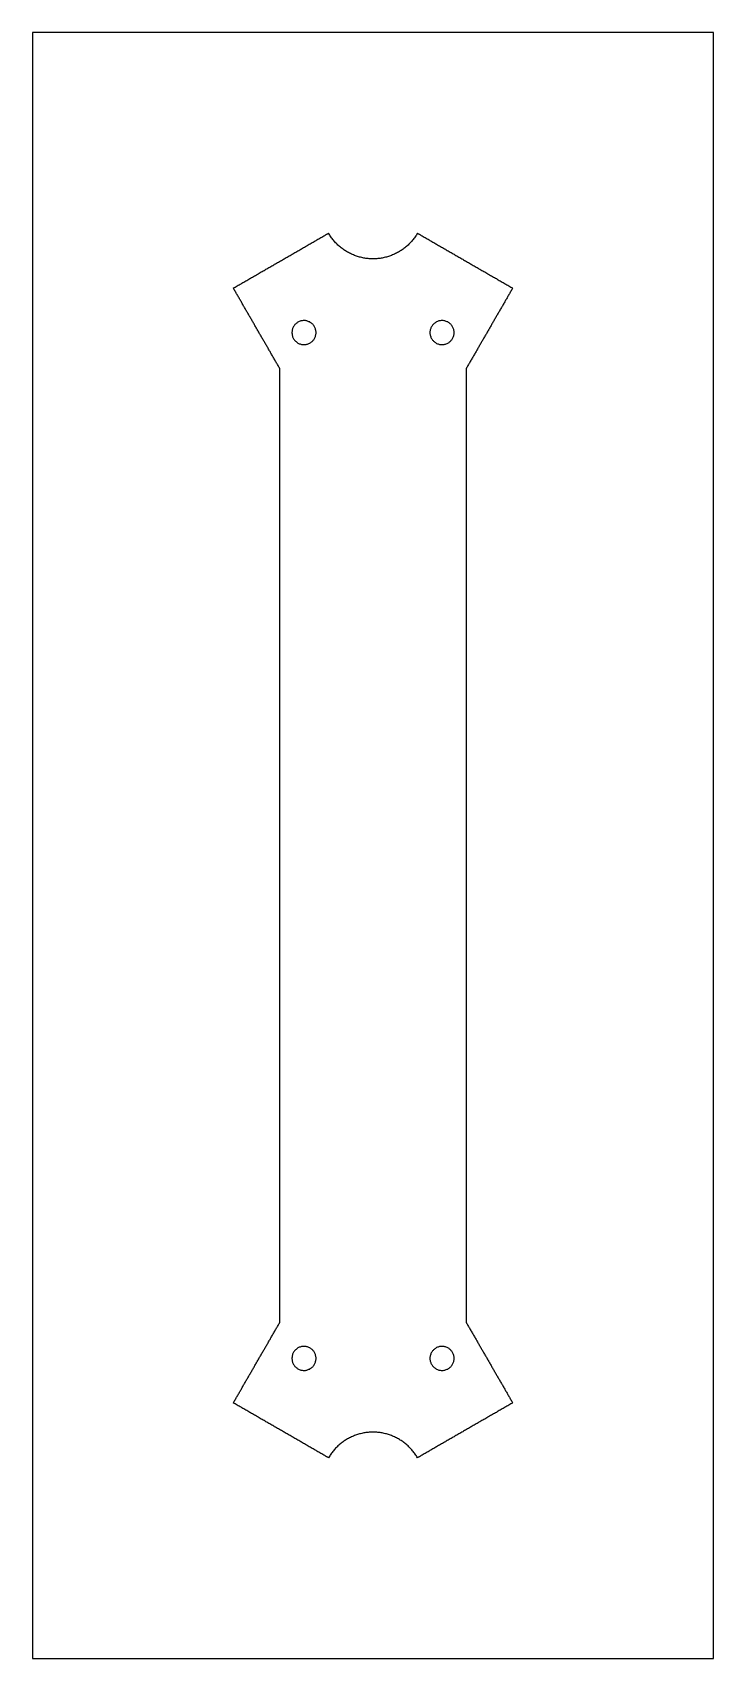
# Model space of a CAD drawing. Header units: metres. Extents: x -31 to 54, y -42 to 161.
import ezdxf

# ---------------------------------------------------------------- set-up
doc = ezdxf.new("R2010")
doc.units = ezdxf.units.M

msp = doc.modelspace()

# ---------------------------------------------------------------- linework, layer by layer
at = {"color": 255}
for points in [[(53.98, 160.68, 0), (53.13, 160.68, 0), (52.27, 160.68, 0), (51.41, 160.68, 0), (50.56, 160.68, 0), (49.7, 160.68, 0), (48.85, 160.68, 0), (47.99, 160.68, 0), (47.13, 160.68, 0), (46.28, 160.68, 0), (45.42, 160.68, 0), (44.56, 160.68, 0), (43.71, 160.68, 0), (42.85, 160.68, 0), (41.99, 160.68, 0), (41.14, 160.68, 0), (40.28, 160.68, 0), (39.43, 160.68, 0), (38.57, 160.68, 0), (37.71, 160.68, 0), (36.86, 160.68, 0), (36, 160.68, 0), (35.14, 160.68, 0), (34.29, 160.68, 0), (33.43, 160.68, 0), (32.57, 160.68, 0), (31.72, 160.68, 0), (30.86, 160.68, 0), (30.01, 160.68, 0), (29.15, 160.68, 0), (28.29, 160.68, 0), (27.44, 160.68, 0), (26.58, 160.68, 0), (25.72, 160.68, 0), (24.87, 160.68, 0), (24.01, 160.68, 0), (23.15, 160.68, 0), (22.3, 160.68, 0), (21.44, 160.68, 0), (20.59, 160.68, 0), (19.73, 160.68, 0), (18.87, 160.68, 0), (18.02, 160.68, 0), (17.16, 160.68, 0), (16.3, 160.68, 0), (15.45, 160.68, 0), (14.59, 160.68, 0), (13.73, 160.68, 0), (12.88, 160.68, 0), (12.02, 160.68, 0), (11.17, 160.68, 0), (10.31, 160.68, 0), (9.45, 160.68, 0), (8.6, 160.68, 0), (7.74, 160.68, 0), (6.88, 160.68, 0), (6.03, 160.68, 0), (5.17, 160.68, 0), (4.31, 160.68, 0), (3.46, 160.68, 0), (2.6, 160.68, 0), (1.75, 160.68, 0), (0.89, 160.68, 0), (0.03, 160.68, 0), (-0.82, 160.68, 0), (-1.68, 160.68, 0), (-2.54, 160.68, 0), (-3.39, 160.68, 0), (-4.25, 160.68, 0), (-5.11, 160.68, 0), (-5.96, 160.68, 0), (-6.82, 160.68, 0), (-7.67, 160.68, 0), (-8.53, 160.68, 0), (-9.39, 160.68, 0), (-10.24, 160.68, 0), (-11.1, 160.68, 0), (-11.96, 160.68, 0), (-12.81, 160.68, 0), (-13.67, 160.68, 0), (-14.53, 160.68, 0), (-15.38, 160.68, 0), (-16.24, 160.68, 0), (-17.09, 160.68, 0), (-17.95, 160.68, 0), (-18.81, 160.68, 0), (-19.66, 160.68, 0), (-20.52, 160.68, 0), (-21.38, 160.68, 0), (-22.23, 160.68, 0), (-23.09, 160.68, 0), (-23.95, 160.68, 0), (-24.8, 160.68, 0), (-25.66, 160.68, 0), (-26.51, 160.68, 0), (-27.37, 160.68, 0), (-28.23, 160.68, 0), (-29.08, 160.68, 0), (-29.94, 160.68, 0), (-30.8, 160.68, 0)], [(-30.8, 160.68, 0), (-30.8, 158.64, 0), (-30.8, 156.59, 0), (-30.8, 154.55, 0), (-30.8, 152.5, 0), (-30.8, 150.45, 0), (-30.8, 148.41, 0), (-30.8, 146.36, 0), (-30.8, 144.32, 0), (-30.8, 142.27, 0), (-30.8, 140.22, 0), (-30.8, 138.18, 0), (-30.8, 136.13, 0), (-30.8, 134.08, 0), (-30.8, 132.04, 0), (-30.8, 129.99, 0), (-30.8, 127.95, 0), (-30.8, 125.9, 0), (-30.8, 123.85, 0), (-30.8, 121.81, 0), (-30.8, 119.76, 0), (-30.8, 117.72, 0), (-30.8, 115.67, 0), (-30.8, 113.62, 0), (-30.8, 111.58, 0), (-30.8, 109.53, 0), (-30.8, 107.48, 0), (-30.8, 105.44, 0), (-30.8, 103.39, 0), (-30.8, 101.35, 0), (-30.8, 99.3, 0), (-30.8, 97.25, 0), (-30.8, 95.21, 0), (-30.8, 93.16, 0), (-30.8, 91.12, 0), (-30.8, 89.07, 0), (-30.8, 87.02, 0), (-30.8, 84.98, 0), (-30.8, 82.93, 0), (-30.8, 80.88, 0), (-30.8, 78.84, 0), (-30.8, 76.79, 0), (-30.8, 74.75, 0), (-30.8, 72.7, 0), (-30.8, 70.65, 0), (-30.8, 68.61, 0), (-30.8, 66.56, 0), (-30.8, 64.52, 0), (-30.8, 62.47, 0), (-30.8, 60.42, 0), (-30.8, 58.38, 0), (-30.8, 56.33, 0), (-30.8, 54.28, 0), (-30.8, 52.24, 0), (-30.8, 50.19, 0), (-30.8, 48.15, 0), (-30.8, 46.1, 0), (-30.8, 44.05, 0), (-30.8, 42.01, 0), (-30.8, 39.96, 0), (-30.8, 37.92, 0), (-30.8, 35.87, 0), (-30.8, 33.82, 0), (-30.8, 31.78, 0), (-30.8, 29.73, 0), (-30.8, 27.68, 0), (-30.8, 25.64, 0), (-30.8, 23.59, 0), (-30.8, 21.55, 0), (-30.8, 19.5, 0), (-30.8, 17.45, 0), (-30.8, 15.41, 0), (-30.8, 13.36, 0), (-30.8, 11.32, 0), (-30.8, 9.27, 0), (-30.8, 7.22, 0), (-30.8, 5.18, 0), (-30.8, 3.13, 0), (-30.8, 1.08, 0), (-30.8, -0.96, 0), (-30.8, -3.01, 0), (-30.8, -5.05, 0), (-30.8, -7.1, 0), (-30.8, -9.15, 0), (-30.8, -11.19, 0), (-30.8, -13.24, 0), (-30.8, -15.28, 0), (-30.8, -17.33, 0), (-30.8, -19.38, 0), (-30.8, -21.42, 0), (-30.8, -23.47, 0), (-30.8, -25.52, 0), (-30.8, -27.56, 0), (-30.8, -29.61, 0), (-30.8, -31.65, 0), (-30.8, -33.7, 0), (-30.8, -35.75, 0), (-30.8, -37.79, 0), (-30.8, -39.84, 0), (-30.8, -41.88, 0)], [(-30.8, 160.68, 0), (-30.8, 158.64, 0), (-30.8, 156.59, 0), (-30.8, 154.55, 0), (-30.8, 152.5, 0), (-30.8, 150.45, 0), (-30.8, 148.41, 0), (-30.8, 146.36, 0), (-30.8, 144.32, 0), (-30.8, 142.27, 0), (-30.8, 140.22, 0), (-30.8, 138.18, 0), (-30.8, 136.13, 0), (-30.8, 134.08, 0), (-30.8, 132.04, 0), (-30.8, 129.99, 0), (-30.8, 127.95, 0), (-30.8, 125.9, 0), (-30.8, 123.85, 0), (-30.8, 121.81, 0), (-30.8, 119.76, 0), (-30.8, 117.72, 0), (-30.8, 115.67, 0), (-30.8, 113.62, 0), (-30.8, 111.58, 0), (-30.8, 109.53, 0), (-30.8, 107.48, 0), (-30.8, 105.44, 0), (-30.8, 103.39, 0), (-30.8, 101.35, 0), (-30.8, 99.3, 0), (-30.8, 97.25, 0), (-30.8, 95.21, 0), (-30.8, 93.16, 0), (-30.8, 91.12, 0), (-30.8, 89.07, 0), (-30.8, 87.02, 0), (-30.8, 84.98, 0), (-30.8, 82.93, 0), (-30.8, 80.88, 0), (-30.8, 78.84, 0), (-30.8, 76.79, 0), (-30.8, 74.75, 0), (-30.8, 72.7, 0), (-30.8, 70.65, 0), (-30.8, 68.61, 0), (-30.8, 66.56, 0), (-30.8, 64.52, 0), (-30.8, 62.47, 0), (-30.8, 60.42, 0), (-30.8, 58.38, 0), (-30.8, 56.33, 0), (-30.8, 54.28, 0), (-30.8, 52.24, 0), (-30.8, 50.19, 0), (-30.8, 48.15, 0), (-30.8, 46.1, 0), (-30.8, 44.05, 0), (-30.8, 42.01, 0), (-30.8, 39.96, 0), (-30.8, 37.92, 0), (-30.8, 35.87, 0), (-30.8, 33.82, 0), (-30.8, 31.78, 0), (-30.8, 29.73, 0), (-30.8, 27.68, 0), (-30.8, 25.64, 0), (-30.8, 23.59, 0), (-30.8, 21.55, 0), (-30.8, 19.5, 0), (-30.8, 17.45, 0), (-30.8, 15.41, 0), (-30.8, 13.36, 0), (-30.8, 11.32, 0), (-30.8, 9.27, 0), (-30.8, 7.22, 0), (-30.8, 5.18, 0), (-30.8, 3.13, 0), (-30.8, 1.08, 0), (-30.8, -0.96, 0), (-30.8, -3.01, 0), (-30.8, -5.05, 0), (-30.8, -7.1, 0), (-30.8, -9.15, 0), (-30.8, -11.19, 0), (-30.8, -13.24, 0), (-30.8, -15.28, 0), (-30.8, -17.33, 0), (-30.8, -19.38, 0), (-30.8, -21.42, 0), (-30.8, -23.47, 0), (-30.8, -25.52, 0), (-30.8, -27.56, 0), (-30.8, -29.61, 0), (-30.8, -31.65, 0), (-30.8, -33.7, 0), (-30.8, -35.75, 0), (-30.8, -37.79, 0), (-30.8, -39.84, 0), (-30.8, -41.88, 0)], [(53.98, -41.88, 0), (53.98, -39.84, 0), (53.98, -37.79, 0), (53.98, -35.75, 0), (53.98, -33.7, 0), (53.98, -31.65, 0), (53.98, -29.61, 0), (53.98, -27.56, 0), (53.98, -25.52, 0), (53.98, -23.47, 0), (53.98, -21.42, 0), (53.98, -19.38, 0), (53.98, -17.33, 0), (53.98, -15.28, 0), (53.98, -13.24, 0), (53.98, -11.19, 0), (53.98, -9.15, 0), (53.98, -7.1, 0), (53.98, -5.05, 0), (53.98, -3.01, 0), (53.98, -0.96, 0), (53.98, 1.08, 0), (53.98, 3.13, 0), (53.98, 5.18, 0), (53.98, 7.22, 0), (53.98, 9.27, 0), (53.98, 11.32, 0), (53.98, 13.36, 0), (53.98, 15.41, 0), (53.98, 17.45, 0), (53.98, 19.5, 0), (53.98, 21.55, 0), (53.98, 23.59, 0), (53.98, 25.64, 0), (53.98, 27.68, 0), (53.98, 29.73, 0), (53.98, 31.78, 0), (53.98, 33.82, 0), (53.98, 35.87, 0), (53.98, 37.92, 0), (53.98, 39.96, 0), (53.98, 42.01, 0), (53.98, 44.05, 0), (53.98, 46.1, 0), (53.98, 48.15, 0), (53.98, 50.19, 0), (53.98, 52.24, 0), (53.98, 54.28, 0), (53.98, 56.33, 0), (53.98, 58.38, 0), (53.98, 60.42, 0), (53.98, 62.47, 0), (53.98, 64.52, 0), (53.98, 66.56, 0), (53.98, 68.61, 0), (53.98, 70.65, 0), (53.98, 72.7, 0), (53.98, 74.75, 0), (53.98, 76.79, 0), (53.98, 78.84, 0), (53.98, 80.88, 0), (53.98, 82.93, 0), (53.98, 84.98, 0), (53.98, 87.02, 0), (53.98, 89.07, 0), (53.98, 91.12, 0), (53.98, 93.16, 0), (53.98, 95.21, 0), (53.98, 97.25, 0), (53.98, 99.3, 0), (53.98, 101.35, 0), (53.98, 103.39, 0), (53.98, 105.44, 0), (53.98, 107.48, 0), (53.98, 109.53, 0), (53.98, 111.58, 0), (53.98, 113.62, 0), (53.98, 115.67, 0), (53.98, 117.72, 0), (53.98, 119.76, 0), (53.98, 121.81, 0), (53.98, 123.85, 0), (53.98, 125.9, 0), (53.98, 127.95, 0), (53.98, 129.99, 0), (53.98, 132.04, 0), (53.98, 134.08, 0), (53.98, 136.13, 0), (53.98, 138.18, 0), (53.98, 140.22, 0), (53.98, 142.27, 0), (53.98, 144.32, 0), (53.98, 146.36, 0), (53.98, 148.41, 0), (53.98, 150.45, 0), (53.98, 152.5, 0), (53.98, 154.55, 0), (53.98, 156.59, 0), (53.98, 158.64, 0), (53.98, 160.68, 0)], [(-5.8, 128.84, 0), (-5.68, 128.91, 0), (-5.56, 128.98, 0), (-5.44, 129.05, 0), (-5.32, 129.12, 0), (-5.2, 129.19, 0), (-5.08, 129.26, 0), (-4.96, 129.32, 0), (-4.84, 129.39, 0), (-4.72, 129.46, 0), (-4.6, 129.53, 0), (-4.48, 129.6, 0), (-4.36, 129.67, 0), (-4.24, 129.74, 0), (-4.12, 129.81, 0), (-4, 129.88, 0), (-3.88, 129.95, 0), (-3.76, 130.02, 0), (-3.64, 130.08, 0), (-3.52, 130.15, 0), (-3.4, 130.22, 0), (-3.28, 130.29, 0), (-3.16, 130.36, 0), (-3.04, 130.43, 0), (-2.92, 130.5, 0), (-2.8, 130.57, 0), (-2.68, 130.64, 0), (-2.56, 130.71, 0), (-2.44, 130.78, 0), (-2.32, 130.85, 0), (-2.2, 130.91, 0), (-2.08, 130.98, 0), (-1.96, 131.05, 0), (-1.85, 131.12, 0), (-1.73, 131.19, 0), (-1.61, 131.26, 0), (-1.49, 131.33, 0), (-1.37, 131.4, 0), (-1.25, 131.47, 0), (-1.13, 131.54, 0), (-1.01, 131.61, 0), (-0.89, 131.67, 0), (-0.77, 131.74, 0), (-0.65, 131.81, 0), (-0.53, 131.88, 0), (-0.41, 131.95, 0), (-0.29, 132.02, 0), (-0.17, 132.09, 0), (-0.05, 132.16, 0), (0.07, 132.23, 0), (0.19, 132.3, 0), (0.31, 132.37, 0), (0.43, 132.44, 0), (0.55, 132.5, 0), (0.67, 132.57, 0), (0.79, 132.64, 0), (0.91, 132.71, 0), (1.03, 132.78, 0), (1.15, 132.85, 0), (1.27, 132.92, 0), (1.39, 132.99, 0), (1.51, 133.06, 0), (1.63, 133.13, 0), (1.75, 133.2, 0), (1.87, 133.27, 0), (1.99, 133.33, 0), (2.11, 133.4, 0), (2.23, 133.47, 0), (2.35, 133.54, 0), (2.47, 133.61, 0), (2.59, 133.68, 0), (2.71, 133.75, 0), (2.82, 133.82, 0), (2.94, 133.89, 0), (3.06, 133.96, 0), (3.18, 134.03, 0), (3.3, 134.09, 0), (3.42, 134.16, 0), (3.54, 134.23, 0), (3.66, 134.3, 0), (3.78, 134.37, 0), (3.9, 134.44, 0), (4.02, 134.51, 0), (4.14, 134.58, 0), (4.26, 134.65, 0), (4.38, 134.72, 0), (4.5, 134.79, 0), (4.62, 134.86, 0), (4.74, 134.92, 0), (4.86, 134.99, 0), (4.98, 135.06, 0), (5.1, 135.13, 0), (5.22, 135.2, 0), (5.34, 135.27, 0), (5.46, 135.34, 0), (5.58, 135.41, 0), (5.7, 135.48, 0), (5.82, 135.55, 0), (5.94, 135.62, 0), (6.06, 135.68, 0)], [(17.13, 135.68, 0), (17.06, 135.57, 0), (16.99, 135.45, 0), (16.92, 135.34, 0), (16.84, 135.23, 0), (16.76, 135.12, 0), (16.68, 135.01, 0), (16.6, 134.9, 0), (16.51, 134.8, 0), (16.42, 134.69, 0), (16.33, 134.59, 0), (16.24, 134.49, 0), (16.15, 134.4, 0), (16.05, 134.3, 0), (15.96, 134.21, 0), (15.86, 134.12, 0), (15.75, 134.03, 0), (15.65, 133.94, 0), (15.54, 133.86, 0), (15.44, 133.77, 0), (15.33, 133.69, 0), (15.22, 133.62, 0), (15.11, 133.54, 0), (14.99, 133.47, 0), (14.88, 133.4, 0), (14.76, 133.33, 0), (14.64, 133.26, 0), (14.52, 133.2, 0), (14.4, 133.14, 0), (14.28, 133.08, 0), (14.16, 133.03, 0), (14.03, 132.97, 0), (13.91, 132.92, 0), (13.78, 132.87, 0), (13.65, 132.83, 0), (13.52, 132.79, 0), (13.39, 132.75, 0), (13.26, 132.71, 0), (13.13, 132.68, 0), (13, 132.65, 0), (12.87, 132.62, 0), (12.74, 132.59, 0), (12.6, 132.57, 0), (12.47, 132.55, 0), (12.34, 132.53, 0), (12.2, 132.52, 0), (12.07, 132.51, 0), (11.93, 132.5, 0), (11.8, 132.49, 0), (11.66, 132.49, 0), (11.53, 132.49, 0), (11.39, 132.49, 0), (11.26, 132.5, 0), (11.12, 132.51, 0), (10.99, 132.52, 0), (10.85, 132.53, 0), (10.72, 132.55, 0), (10.58, 132.57, 0), (10.45, 132.59, 0), (10.32, 132.62, 0), (10.19, 132.65, 0), (10.05, 132.68, 0), (9.92, 132.71, 0), (9.79, 132.75, 0), (9.66, 132.79, 0), (9.54, 132.83, 0), (9.41, 132.87, 0), (9.28, 132.92, 0), (9.16, 132.97, 0), (9.03, 133.03, 0), (8.91, 133.08, 0), (8.79, 133.14, 0), (8.66, 133.2, 0), (8.55, 133.26, 0), (8.43, 133.33, 0), (8.31, 133.4, 0), (8.19, 133.47, 0), (8.08, 133.54, 0), (7.97, 133.62, 0), (7.86, 133.69, 0), (7.75, 133.77, 0), (7.64, 133.86, 0), (7.54, 133.94, 0), (7.43, 134.03, 0), (7.33, 134.12, 0), (7.23, 134.21, 0), (7.13, 134.3, 0), (7.04, 134.4, 0), (6.94, 134.49, 0), (6.85, 134.59, 0), (6.76, 134.69, 0), (6.68, 134.8, 0), (6.59, 134.9, 0), (6.51, 135.01, 0), (6.43, 135.12, 0), (6.35, 135.23, 0), (6.27, 135.34, 0), (6.2, 135.45, 0), (6.13, 135.57, 0), (6.06, 135.68, 0)], [(17.13, 135.68, 0), (17.25, 135.62, 0), (17.37, 135.55, 0), (17.49, 135.48, 0), (17.61, 135.41, 0), (17.73, 135.34, 0), (17.85, 135.27, 0), (17.97, 135.2, 0), (18.09, 135.13, 0), (18.21, 135.06, 0), (18.33, 134.99, 0), (18.45, 134.92, 0), (18.57, 134.86, 0), (18.69, 134.79, 0), (18.81, 134.72, 0), (18.93, 134.65, 0), (19.05, 134.58, 0), (19.16, 134.51, 0), (19.28, 134.44, 0), (19.4, 134.37, 0), (19.52, 134.3, 0), (19.64, 134.23, 0), (19.76, 134.16, 0), (19.88, 134.09, 0), (20, 134.03, 0), (20.12, 133.96, 0), (20.24, 133.89, 0), (20.36, 133.82, 0), (20.48, 133.75, 0), (20.6, 133.68, 0), (20.72, 133.61, 0), (20.84, 133.54, 0), (20.96, 133.47, 0), (21.08, 133.4, 0), (21.2, 133.33, 0), (21.32, 133.27, 0), (21.44, 133.2, 0), (21.56, 133.13, 0), (21.68, 133.06, 0), (21.8, 132.99, 0), (21.92, 132.92, 0), (22.04, 132.85, 0), (22.16, 132.78, 0), (22.28, 132.71, 0), (22.4, 132.64, 0), (22.52, 132.57, 0), (22.64, 132.5, 0), (22.76, 132.44, 0), (22.88, 132.37, 0), (23, 132.3, 0), (23.12, 132.23, 0), (23.24, 132.16, 0), (23.36, 132.09, 0), (23.48, 132.02, 0), (23.6, 131.95, 0), (23.72, 131.88, 0), (23.83, 131.81, 0), (23.95, 131.74, 0), (24.07, 131.67, 0), (24.19, 131.61, 0), (24.31, 131.54, 0), (24.43, 131.47, 0), (24.55, 131.4, 0), (24.67, 131.33, 0), (24.79, 131.26, 0), (24.91, 131.19, 0), (25.03, 131.12, 0), (25.15, 131.05, 0), (25.27, 130.98, 0), (25.39, 130.91, 0), (25.51, 130.85, 0), (25.63, 130.78, 0), (25.75, 130.71, 0), (25.87, 130.64, 0), (25.99, 130.57, 0), (26.11, 130.5, 0), (26.23, 130.43, 0), (26.35, 130.36, 0), (26.47, 130.29, 0), (26.59, 130.22, 0), (26.71, 130.15, 0), (26.83, 130.08, 0), (26.95, 130.02, 0), (27.07, 129.95, 0), (27.19, 129.88, 0), (27.31, 129.81, 0), (27.43, 129.74, 0), (27.55, 129.67, 0), (27.67, 129.6, 0), (27.79, 129.53, 0), (27.91, 129.46, 0), (28.03, 129.39, 0), (28.15, 129.32, 0), (28.27, 129.26, 0), (28.39, 129.19, 0), (28.51, 129.12, 0), (28.62, 129.05, 0), (28.74, 128.98, 0), (28.86, 128.91, 0), (28.98, 128.84, 0)], [(0, 118.8, 0), (-0.06, 118.9, 0), (-0.12, 119, 0), (-0.18, 119.1, 0), (-0.23, 119.21, 0), (-0.29, 119.31, 0), (-0.35, 119.41, 0), (-0.41, 119.51, 0), (-0.47, 119.61, 0), (-0.53, 119.71, 0), (-0.59, 119.81, 0), (-0.64, 119.92, 0), (-0.7, 120.02, 0), (-0.76, 120.12, 0), (-0.82, 120.22, 0), (-0.88, 120.32, 0), (-0.94, 120.42, 0), (-1, 120.52, 0), (-1.05, 120.63, 0), (-1.11, 120.73, 0), (-1.17, 120.83, 0), (-1.23, 120.93, 0), (-1.29, 121.03, 0), (-1.35, 121.13, 0), (-1.41, 121.23, 0), (-1.46, 121.34, 0), (-1.52, 121.44, 0), (-1.58, 121.54, 0), (-1.64, 121.64, 0), (-1.7, 121.74, 0), (-1.76, 121.84, 0), (-1.82, 121.94, 0), (-1.87, 122.05, 0), (-1.93, 122.15, 0), (-1.99, 122.25, 0), (-2.05, 122.35, 0), (-2.11, 122.45, 0), (-2.17, 122.55, 0), (-2.23, 122.65, 0), (-2.28, 122.76, 0), (-2.34, 122.86, 0), (-2.4, 122.96, 0), (-2.46, 123.06, 0), (-2.52, 123.16, 0), (-2.58, 123.26, 0), (-2.63, 123.36, 0), (-2.69, 123.47, 0), (-2.75, 123.57, 0), (-2.81, 123.67, 0), (-2.87, 123.77, 0), (-2.93, 123.87, 0), (-2.99, 123.97, 0), (-3.04, 124.07, 0), (-3.1, 124.18, 0), (-3.16, 124.28, 0), (-3.22, 124.38, 0), (-3.28, 124.48, 0), (-3.34, 124.58, 0), (-3.4, 124.68, 0), (-3.45, 124.78, 0), (-3.51, 124.89, 0), (-3.57, 124.99, 0), (-3.63, 125.09, 0), (-3.69, 125.19, 0), (-3.75, 125.29, 0), (-3.81, 125.39, 0), (-3.86, 125.49, 0), (-3.92, 125.59, 0), (-3.98, 125.7, 0), (-4.04, 125.8, 0), (-4.1, 125.9, 0), (-4.16, 126, 0), (-4.22, 126.1, 0), (-4.27, 126.2, 0), (-4.33, 126.3, 0), (-4.39, 126.41, 0), (-4.45, 126.51, 0), (-4.51, 126.61, 0), (-4.57, 126.71, 0), (-4.63, 126.81, 0), (-4.68, 126.91, 0), (-4.74, 127.01, 0), (-4.8, 127.12, 0), (-4.86, 127.22, 0), (-4.92, 127.32, 0), (-4.98, 127.42, 0), (-5.04, 127.52, 0), (-5.09, 127.62, 0), (-5.15, 127.72, 0), (-5.21, 127.83, 0), (-5.27, 127.93, 0), (-5.33, 128.03, 0), (-5.39, 128.13, 0), (-5.45, 128.23, 0), (-5.5, 128.33, 0), (-5.56, 128.43, 0), (-5.62, 128.54, 0), (-5.68, 128.64, 0), (-5.74, 128.74, 0), (-5.8, 128.84, 0)], [(28.98, 128.84, 0), (28.93, 128.74, 0), (28.87, 128.64, 0), (28.81, 128.54, 0), (28.75, 128.43, 0), (28.69, 128.33, 0), (28.63, 128.23, 0), (28.57, 128.13, 0), (28.52, 128.03, 0), (28.46, 127.93, 0), (28.4, 127.83, 0), (28.34, 127.72, 0), (28.28, 127.62, 0), (28.22, 127.52, 0), (28.16, 127.42, 0), (28.11, 127.32, 0), (28.05, 127.22, 0), (27.99, 127.12, 0), (27.93, 127.01, 0), (27.87, 126.91, 0), (27.81, 126.81, 0), (27.75, 126.71, 0), (27.7, 126.61, 0), (27.64, 126.51, 0), (27.58, 126.41, 0), (27.52, 126.3, 0), (27.46, 126.2, 0), (27.4, 126.1, 0), (27.34, 126, 0), (27.29, 125.9, 0), (27.23, 125.8, 0), (27.17, 125.7, 0), (27.11, 125.59, 0), (27.05, 125.49, 0), (26.99, 125.39, 0), (26.93, 125.29, 0), (26.88, 125.19, 0), (26.82, 125.09, 0), (26.76, 124.99, 0), (26.7, 124.89, 0), (26.64, 124.78, 0), (26.58, 124.68, 0), (26.52, 124.58, 0), (26.47, 124.48, 0), (26.41, 124.38, 0), (26.35, 124.28, 0), (26.29, 124.18, 0), (26.23, 124.07, 0), (26.17, 123.97, 0), (26.11, 123.87, 0), (26.06, 123.77, 0), (26, 123.67, 0), (25.94, 123.57, 0), (25.88, 123.47, 0), (25.82, 123.36, 0), (25.76, 123.26, 0), (25.71, 123.16, 0), (25.65, 123.06, 0), (25.59, 122.96, 0), (25.53, 122.86, 0), (25.47, 122.76, 0), (25.41, 122.65, 0), (25.35, 122.55, 0), (25.3, 122.45, 0), (25.24, 122.35, 0), (25.18, 122.25, 0), (25.12, 122.15, 0), (25.06, 122.05, 0), (25, 121.94, 0), (24.94, 121.84, 0), (24.89, 121.74, 0), (24.83, 121.64, 0), (24.77, 121.54, 0), (24.71, 121.44, 0), (24.65, 121.34, 0), (24.59, 121.23, 0), (24.53, 121.13, 0), (24.48, 121.03, 0), (24.42, 120.93, 0), (24.36, 120.83, 0), (24.3, 120.73, 0), (24.24, 120.63, 0), (24.18, 120.52, 0), (24.12, 120.42, 0), (24.07, 120.32, 0), (24.01, 120.22, 0), (23.95, 120.12, 0), (23.89, 120.02, 0), (23.83, 119.92, 0), (23.77, 119.81, 0), (23.71, 119.71, 0), (23.66, 119.61, 0), (23.6, 119.51, 0), (23.54, 119.41, 0), (23.48, 119.31, 0), (23.42, 119.21, 0), (23.36, 119.1, 0), (23.3, 119, 0), (23.25, 118.9, 0), (23.19, 118.8, 0)], [(4.5, 123.3, 0), (4.5, 123.4, 0), (4.49, 123.49, 0), (4.47, 123.58, 0), (4.45, 123.68, 0), (4.43, 123.77, 0), (4.39, 123.86, 0), (4.35, 123.94, 0), (4.31, 124.03, 0), (4.26, 124.11, 0), (4.21, 124.19, 0), (4.15, 124.26, 0), (4.09, 124.34, 0), (4.02, 124.4, 0), (3.95, 124.46, 0), (3.87, 124.52, 0), (3.79, 124.57, 0), (3.71, 124.62, 0), (3.62, 124.66, 0), (3.54, 124.7, 0), (3.45, 124.73, 0), (3.35, 124.76, 0), (3.26, 124.78, 0), (3.17, 124.79, 0), (3.07, 124.8, 0), (2.98, 124.8, 0), (2.88, 124.8, 0), (2.79, 124.78, 0), (2.69, 124.77, 0), (2.6, 124.75, 0), (2.51, 124.72, 0), (2.42, 124.68, 0), (2.33, 124.64, 0), (2.25, 124.6, 0), (2.17, 124.55, 0), (2.09, 124.49, 0), (2.02, 124.43, 0), (1.95, 124.37, 0), (1.88, 124.3, 0), (1.82, 124.23, 0), (1.76, 124.15, 0), (1.71, 124.07, 0), (1.67, 123.99, 0), (1.63, 123.9, 0), (1.59, 123.81, 0), (1.56, 123.72, 0), (1.54, 123.63, 0), (1.52, 123.54, 0), (1.51, 123.44, 0), (1.5, 123.35, 0), (1.5, 123.25, 0), (1.51, 123.16, 0), (1.52, 123.06, 0), (1.54, 122.97, 0), (1.56, 122.88, 0), (1.59, 122.79, 0), (1.63, 122.7, 0), (1.67, 122.61, 0), (1.71, 122.53, 0), (1.76, 122.45, 0), (1.82, 122.37, 0), (1.88, 122.3, 0), (1.95, 122.23, 0), (2.02, 122.17, 0), (2.09, 122.11, 0), (2.17, 122.05, 0), (2.25, 122, 0), (2.33, 121.96, 0), (2.42, 121.92, 0), (2.51, 121.88, 0), (2.6, 121.85, 0), (2.69, 121.83, 0), (2.79, 121.82, 0), (2.88, 121.8, 0), (2.98, 121.8, 0), (3.07, 121.8, 0), (3.17, 121.81, 0), (3.26, 121.82, 0), (3.35, 121.84, 0), (3.45, 121.87, 0), (3.54, 121.9, 0), (3.62, 121.94, 0), (3.71, 121.98, 0), (3.79, 122.03, 0), (3.87, 122.08, 0), (3.95, 122.14, 0), (4.02, 122.2, 0), (4.09, 122.26, 0), (4.15, 122.34, 0), (4.21, 122.41, 0), (4.26, 122.49, 0), (4.31, 122.57, 0), (4.35, 122.66, 0), (4.39, 122.74, 0), (4.43, 122.83, 0), (4.45, 122.92, 0), (4.47, 123.02, 0), (4.49, 123.11, 0), (4.5, 123.2, 0), (4.5, 123.3, 0)], [(21.69, 123.3, 0), (21.68, 123.4, 0), (21.68, 123.49, 0), (21.66, 123.58, 0), (21.64, 123.68, 0), (21.61, 123.77, 0), (21.58, 123.86, 0), (21.54, 123.94, 0), (21.5, 124.03, 0), (21.45, 124.11, 0), (21.4, 124.19, 0), (21.34, 124.26, 0), (21.27, 124.34, 0), (21.2, 124.4, 0), (21.13, 124.46, 0), (21.06, 124.52, 0), (20.98, 124.57, 0), (20.9, 124.62, 0), (20.81, 124.66, 0), (20.72, 124.7, 0), (20.63, 124.73, 0), (20.54, 124.76, 0), (20.45, 124.78, 0), (20.35, 124.79, 0), (20.26, 124.8, 0), (20.16, 124.8, 0), (20.07, 124.8, 0), (19.97, 124.78, 0), (19.88, 124.77, 0), (19.79, 124.75, 0), (19.7, 124.72, 0), (19.61, 124.68, 0), (19.52, 124.64, 0), (19.44, 124.6, 0), (19.36, 124.55, 0), (19.28, 124.49, 0), (19.2, 124.43, 0), (19.14, 124.37, 0), (19.07, 124.3, 0), (19.01, 124.23, 0), (18.95, 124.15, 0), (18.9, 124.07, 0), (18.85, 123.99, 0), (18.81, 123.9, 0), (18.78, 123.81, 0), (18.75, 123.72, 0), (18.72, 123.63, 0), (18.71, 123.54, 0), (18.69, 123.44, 0), (18.69, 123.35, 0), (18.69, 123.25, 0), (18.69, 123.16, 0), (18.71, 123.06, 0), (18.72, 122.97, 0), (18.75, 122.88, 0), (18.78, 122.79, 0), (18.81, 122.7, 0), (18.85, 122.61, 0), (18.9, 122.53, 0), (18.95, 122.45, 0), (19.01, 122.37, 0), (19.07, 122.3, 0), (19.14, 122.23, 0), (19.2, 122.17, 0), (19.28, 122.11, 0), (19.36, 122.05, 0), (19.44, 122, 0), (19.52, 121.96, 0), (19.61, 121.92, 0), (19.7, 121.88, 0), (19.79, 121.85, 0), (19.88, 121.83, 0), (19.97, 121.82, 0), (20.07, 121.8, 0), (20.16, 121.8, 0), (20.26, 121.8, 0), (20.35, 121.81, 0), (20.45, 121.82, 0), (20.54, 121.84, 0), (20.63, 121.87, 0), (20.72, 121.9, 0), (20.81, 121.94, 0), (20.9, 121.98, 0), (20.98, 122.03, 0), (21.06, 122.08, 0), (21.13, 122.14, 0), (21.2, 122.2, 0), (21.27, 122.26, 0), (21.34, 122.34, 0), (21.4, 122.41, 0), (21.45, 122.49, 0), (21.5, 122.57, 0), (21.54, 122.66, 0), (21.58, 122.74, 0), (21.61, 122.83, 0), (21.64, 122.92, 0), (21.66, 123.02, 0), (21.68, 123.11, 0), (21.68, 123.2, 0), (21.69, 123.3, 0)], [(0, 0, 0), (0, 1.2, 0), (0, 2.4, 0), (0, 3.6, 0), (0, 4.8, 0), (0, 6, 0), (0, 7.2, 0), (0, 8.4, 0), (0, 9.6, 0), (0, 10.8, 0), (0, 12, 0), (0, 13.2, 0), (0, 14.4, 0), (0, 15.6, 0), (0, 16.8, 0), (0, 18, 0), (0, 19.2, 0), (0, 20.4, 0), (0, 21.6, 0), (0, 22.8, 0), (0, 24, 0), (0, 25.2, 0), (0, 26.4, 0), (0, 27.6, 0), (0, 28.8, 0), (0, 30, 0), (0, 31.2, 0), (0, 32.4, 0), (0, 33.6, 0), (0, 34.8, 0), (0, 36, 0), (0, 37.2, 0), (0, 38.4, 0), (0, 39.6, 0), (0, 40.8, 0), (0, 42, 0), (0, 43.2, 0), (0, 44.4, 0), (0, 45.6, 0), (0, 46.8, 0), (0, 48, 0), (0, 49.2, 0), (0, 50.4, 0), (0, 51.6, 0), (0, 52.8, 0), (0, 54, 0), (0, 55.2, 0), (0, 56.4, 0), (0, 57.6, 0), (0, 58.8, 0), (0, 60, 0), (0, 61.2, 0), (0, 62.4, 0), (0, 63.6, 0), (0, 64.8, 0), (0, 66, 0), (0, 67.2, 0), (0, 68.4, 0), (0, 69.6, 0), (0, 70.8, 0), (0, 72, 0), (0, 73.2, 0), (0, 74.4, 0), (0, 75.6, 0), (0, 76.8, 0), (0, 78, 0), (0, 79.2, 0), (0, 80.4, 0), (0, 81.6, 0), (0, 82.8, 0), (0, 84, 0), (0, 85.2, 0), (0, 86.4, 0), (0, 87.6, 0), (0, 88.8, 0), (0, 90, 0), (0, 91.2, 0), (0, 92.4, 0), (0, 93.6, 0), (0, 94.8, 0), (0, 96, 0), (0, 97.2, 0), (0, 98.4, 0), (0, 99.6, 0), (0, 100.8, 0), (0, 102, 0), (0, 103.2, 0), (0, 104.4, 0), (0, 105.6, 0), (0, 106.8, 0), (0, 108, 0), (0, 109.2, 0), (0, 110.4, 0), (0, 111.6, 0), (0, 112.8, 0), (0, 114, 0), (0, 115.2, 0), (0, 116.4, 0), (0, 117.6, 0), (0, 118.8, 0)], [(23.19, 118.8, 0), (23.19, 117.6, 0), (23.19, 116.4, 0), (23.19, 115.2, 0), (23.19, 114, 0), (23.19, 112.8, 0), (23.19, 111.6, 0), (23.19, 110.4, 0), (23.19, 109.2, 0), (23.19, 108, 0), (23.19, 106.8, 0), (23.19, 105.6, 0), (23.19, 104.4, 0), (23.19, 103.2, 0), (23.19, 102, 0), (23.19, 100.8, 0), (23.19, 99.6, 0), (23.19, 98.4, 0), (23.19, 97.2, 0), (23.19, 96, 0), (23.19, 94.8, 0), (23.19, 93.6, 0), (23.19, 92.4, 0), (23.19, 91.2, 0), (23.19, 90, 0), (23.19, 88.8, 0), (23.19, 87.6, 0), (23.19, 86.4, 0), (23.19, 85.2, 0), (23.19, 84, 0), (23.19, 82.8, 0), (23.19, 81.6, 0), (23.19, 80.4, 0), (23.19, 79.2, 0), (23.19, 78, 0), (23.19, 76.8, 0), (23.19, 75.6, 0), (23.19, 74.4, 0), (23.19, 73.2, 0), (23.19, 72, 0), (23.19, 70.8, 0), (23.19, 69.6, 0), (23.19, 68.4, 0), (23.19, 67.2, 0), (23.19, 66, 0), (23.19, 64.8, 0), (23.19, 63.6, 0), (23.19, 62.4, 0), (23.19, 61.2, 0), (23.19, 60, 0), (23.19, 58.8, 0), (23.19, 57.6, 0), (23.19, 56.4, 0), (23.19, 55.2, 0), (23.19, 54, 0), (23.19, 52.8, 0), (23.19, 51.6, 0), (23.19, 50.4, 0), (23.19, 49.2, 0), (23.19, 48, 0), (23.19, 46.8, 0), (23.19, 45.6, 0), (23.19, 44.4, 0), (23.19, 43.2, 0), (23.19, 42, 0), (23.19, 40.8, 0), (23.19, 39.6, 0), (23.19, 38.4, 0), (23.19, 37.2, 0), (23.19, 36, 0), (23.19, 34.8, 0), (23.19, 33.6, 0), (23.19, 32.4, 0), (23.19, 31.2, 0), (23.19, 30, 0), (23.19, 28.8, 0), (23.19, 27.6, 0), (23.19, 26.4, 0), (23.19, 25.2, 0), (23.19, 24, 0), (23.19, 22.8, 0), (23.19, 21.6, 0), (23.19, 20.4, 0), (23.19, 19.2, 0), (23.19, 18, 0), (23.19, 16.8, 0), (23.19, 15.6, 0), (23.19, 14.4, 0), (23.19, 13.2, 0), (23.19, 12, 0), (23.19, 10.8, 0), (23.19, 9.6, 0), (23.19, 8.4, 0), (23.19, 7.2, 0), (23.19, 6, 0), (23.19, 4.8, 0), (23.19, 3.6, 0), (23.19, 2.4, 0), (23.19, 1.2, 0), (23.19, 0, 0)], [(-5.8, -10.04, 0), (-5.74, -9.94, 0), (-5.68, -9.84, 0), (-5.62, -9.74, 0), (-5.56, -9.63, 0), (-5.5, -9.53, 0), (-5.45, -9.43, 0), (-5.39, -9.33, 0), (-5.33, -9.23, 0), (-5.27, -9.13, 0), (-5.21, -9.03, 0), (-5.15, -8.92, 0), (-5.09, -8.82, 0), (-5.04, -8.72, 0), (-4.98, -8.62, 0), (-4.92, -8.52, 0), (-4.86, -8.42, 0), (-4.8, -8.32, 0), (-4.74, -8.21, 0), (-4.68, -8.11, 0), (-4.63, -8.01, 0), (-4.57, -7.91, 0), (-4.51, -7.81, 0), (-4.45, -7.71, 0), (-4.39, -7.61, 0), (-4.33, -7.5, 0), (-4.27, -7.4, 0), (-4.22, -7.3, 0), (-4.16, -7.2, 0), (-4.1, -7.1, 0), (-4.04, -7, 0), (-3.98, -6.9, 0), (-3.92, -6.79, 0), (-3.86, -6.69, 0), (-3.81, -6.59, 0), (-3.75, -6.49, 0), (-3.69, -6.39, 0), (-3.63, -6.29, 0), (-3.57, -6.19, 0), (-3.51, -6.09, 0), (-3.45, -5.98, 0), (-3.4, -5.88, 0), (-3.34, -5.78, 0), (-3.28, -5.68, 0), (-3.22, -5.58, 0), (-3.16, -5.48, 0), (-3.1, -5.38, 0), (-3.04, -5.27, 0), (-2.99, -5.17, 0), (-2.93, -5.07, 0), (-2.87, -4.97, 0), (-2.81, -4.87, 0), (-2.75, -4.77, 0), (-2.69, -4.67, 0), (-2.63, -4.56, 0), (-2.58, -4.46, 0), (-2.52, -4.36, 0), (-2.46, -4.26, 0), (-2.4, -4.16, 0), (-2.34, -4.06, 0), (-2.28, -3.96, 0), (-2.23, -3.85, 0), (-2.17, -3.75, 0), (-2.11, -3.65, 0), (-2.05, -3.55, 0), (-1.99, -3.45, 0), (-1.93, -3.35, 0), (-1.87, -3.25, 0), (-1.82, -3.14, 0), (-1.76, -3.04, 0), (-1.7, -2.94, 0), (-1.64, -2.84, 0), (-1.58, -2.74, 0), (-1.52, -2.64, 0), (-1.46, -2.54, 0), (-1.41, -2.43, 0), (-1.35, -2.33, 0), (-1.29, -2.23, 0), (-1.23, -2.13, 0), (-1.17, -2.03, 0), (-1.11, -1.93, 0), (-1.05, -1.83, 0), (-1, -1.72, 0), (-0.94, -1.62, 0), (-0.88, -1.52, 0), (-0.82, -1.42, 0), (-0.76, -1.32, 0), (-0.7, -1.22, 0), (-0.64, -1.12, 0), (-0.59, -1.01, 0), (-0.53, -0.91, 0), (-0.47, -0.81, 0), (-0.41, -0.71, 0), (-0.35, -0.61, 0), (-0.29, -0.51, 0), (-0.23, -0.41, 0), (-0.18, -0.3, 0), (-0.12, -0.2, 0), (-0.06, -0.1, 0), (0, 0, 0)], [(23.19, 0, 0), (23.25, -0.1, 0), (23.3, -0.2, 0), (23.36, -0.3, 0), (23.42, -0.41, 0), (23.48, -0.51, 0), (23.54, -0.61, 0), (23.6, -0.71, 0), (23.66, -0.81, 0), (23.71, -0.91, 0), (23.77, -1.01, 0), (23.83, -1.12, 0), (23.89, -1.22, 0), (23.95, -1.32, 0), (24.01, -1.42, 0), (24.07, -1.52, 0), (24.12, -1.62, 0), (24.18, -1.72, 0), (24.24, -1.83, 0), (24.3, -1.93, 0), (24.36, -2.03, 0), (24.42, -2.13, 0), (24.48, -2.23, 0), (24.53, -2.33, 0), (24.59, -2.43, 0), (24.65, -2.54, 0), (24.71, -2.64, 0), (24.77, -2.74, 0), (24.83, -2.84, 0), (24.89, -2.94, 0), (24.94, -3.04, 0), (25, -3.14, 0), (25.06, -3.25, 0), (25.12, -3.35, 0), (25.18, -3.45, 0), (25.24, -3.55, 0), (25.3, -3.65, 0), (25.35, -3.75, 0), (25.41, -3.85, 0), (25.47, -3.96, 0), (25.53, -4.06, 0), (25.59, -4.16, 0), (25.65, -4.26, 0), (25.71, -4.36, 0), (25.76, -4.46, 0), (25.82, -4.56, 0), (25.88, -4.67, 0), (25.94, -4.77, 0), (26, -4.87, 0), (26.06, -4.97, 0), (26.11, -5.07, 0), (26.17, -5.17, 0), (26.23, -5.27, 0), (26.29, -5.38, 0), (26.35, -5.48, 0), (26.41, -5.58, 0), (26.47, -5.68, 0), (26.52, -5.78, 0), (26.58, -5.88, 0), (26.64, -5.98, 0), (26.7, -6.09, 0), (26.76, -6.19, 0), (26.82, -6.29, 0), (26.88, -6.39, 0), (26.93, -6.49, 0), (26.99, -6.59, 0), (27.05, -6.69, 0), (27.11, -6.79, 0), (27.17, -6.9, 0), (27.23, -7, 0), (27.29, -7.1, 0), (27.34, -7.2, 0), (27.4, -7.3, 0), (27.46, -7.4, 0), (27.52, -7.5, 0), (27.58, -7.61, 0), (27.64, -7.71, 0), (27.7, -7.81, 0), (27.75, -7.91, 0), (27.81, -8.01, 0), (27.87, -8.11, 0), (27.93, -8.21, 0), (27.99, -8.32, 0), (28.05, -8.42, 0), (28.11, -8.52, 0), (28.16, -8.62, 0), (28.22, -8.72, 0), (28.28, -8.82, 0), (28.34, -8.92, 0), (28.4, -9.03, 0), (28.46, -9.13, 0), (28.52, -9.23, 0), (28.57, -9.33, 0), (28.63, -9.43, 0), (28.69, -9.53, 0), (28.75, -9.63, 0), (28.81, -9.74, 0), (28.87, -9.84, 0), (28.93, -9.94, 0), (28.98, -10.04, 0)], [(4.5, -4.5, 0), (4.5, -4.4, 0), (4.49, -4.31, 0), (4.47, -4.22, 0), (4.45, -4.12, 0), (4.43, -4.03, 0), (4.39, -3.94, 0), (4.35, -3.86, 0), (4.31, -3.77, 0), (4.26, -3.69, 0), (4.21, -3.61, 0), (4.15, -3.54, 0), (4.09, -3.46, 0), (4.02, -3.4, 0), (3.95, -3.34, 0), (3.87, -3.28, 0), (3.79, -3.23, 0), (3.71, -3.18, 0), (3.62, -3.14, 0), (3.54, -3.1, 0), (3.45, -3.07, 0), (3.35, -3.04, 0), (3.26, -3.02, 0), (3.17, -3.01, 0), (3.07, -3, 0), (2.98, -3, 0), (2.88, -3, 0), (2.79, -3.02, 0), (2.69, -3.03, 0), (2.6, -3.05, 0), (2.51, -3.08, 0), (2.42, -3.12, 0), (2.33, -3.16, 0), (2.25, -3.2, 0), (2.17, -3.25, 0), (2.09, -3.31, 0), (2.02, -3.37, 0), (1.95, -3.43, 0), (1.88, -3.5, 0), (1.82, -3.57, 0), (1.76, -3.65, 0), (1.71, -3.73, 0), (1.67, -3.81, 0), (1.63, -3.9, 0), (1.59, -3.99, 0), (1.56, -4.08, 0), (1.54, -4.17, 0), (1.52, -4.26, 0), (1.51, -4.36, 0), (1.5, -4.45, 0), (1.5, -4.55, 0), (1.51, -4.64, 0), (1.52, -4.74, 0), (1.54, -4.83, 0), (1.56, -4.92, 0), (1.59, -5.01, 0), (1.63, -5.1, 0), (1.67, -5.19, 0), (1.71, -5.27, 0), (1.76, -5.35, 0), (1.82, -5.43, 0), (1.88, -5.5, 0), (1.95, -5.57, 0), (2.02, -5.63, 0), (2.09, -5.69, 0), (2.17, -5.75, 0), (2.25, -5.8, 0), (2.33, -5.84, 0), (2.42, -5.88, 0), (2.51, -5.92, 0), (2.6, -5.95, 0), (2.69, -5.97, 0), (2.79, -5.98, 0), (2.88, -6, 0), (2.98, -6, 0), (3.07, -6, 0), (3.17, -5.99, 0), (3.26, -5.98, 0), (3.35, -5.96, 0), (3.45, -5.93, 0), (3.54, -5.9, 0), (3.62, -5.86, 0), (3.71, -5.82, 0), (3.79, -5.77, 0), (3.87, -5.72, 0), (3.95, -5.66, 0), (4.02, -5.6, 0), (4.09, -5.54, 0), (4.15, -5.46, 0), (4.21, -5.39, 0), (4.26, -5.31, 0), (4.31, -5.23, 0), (4.35, -5.14, 0), (4.39, -5.06, 0), (4.43, -4.97, 0), (4.45, -4.88, 0), (4.47, -4.78, 0), (4.49, -4.69, 0), (4.5, -4.6, 0), (4.5, -4.5, 0)], [(21.69, -4.5, 0), (21.68, -4.4, 0), (21.68, -4.31, 0), (21.66, -4.22, 0), (21.64, -4.12, 0), (21.61, -4.03, 0), (21.58, -3.94, 0), (21.54, -3.86, 0), (21.5, -3.77, 0), (21.45, -3.69, 0), (21.4, -3.61, 0), (21.34, -3.54, 0), (21.27, -3.46, 0), (21.2, -3.4, 0), (21.13, -3.34, 0), (21.06, -3.28, 0), (20.98, -3.23, 0), (20.9, -3.18, 0), (20.81, -3.14, 0), (20.72, -3.1, 0), (20.63, -3.07, 0), (20.54, -3.04, 0), (20.45, -3.02, 0), (20.35, -3.01, 0), (20.26, -3, 0), (20.16, -3, 0), (20.07, -3, 0), (19.97, -3.02, 0), (19.88, -3.03, 0), (19.79, -3.05, 0), (19.7, -3.08, 0), (19.61, -3.12, 0), (19.52, -3.16, 0), (19.44, -3.2, 0), (19.36, -3.25, 0), (19.28, -3.31, 0), (19.2, -3.37, 0), (19.14, -3.43, 0), (19.07, -3.5, 0), (19.01, -3.57, 0), (18.95, -3.65, 0), (18.9, -3.73, 0), (18.85, -3.81, 0), (18.81, -3.9, 0), (18.78, -3.99, 0), (18.75, -4.08, 0), (18.72, -4.17, 0), (18.71, -4.26, 0), (18.69, -4.36, 0), (18.69, -4.45, 0), (18.69, -4.55, 0), (18.69, -4.64, 0), (18.71, -4.74, 0), (18.72, -4.83, 0), (18.75, -4.92, 0), (18.78, -5.01, 0), (18.81, -5.1, 0), (18.85, -5.19, 0), (18.9, -5.27, 0), (18.95, -5.35, 0), (19.01, -5.43, 0), (19.07, -5.5, 0), (19.14, -5.57, 0), (19.2, -5.63, 0), (19.28, -5.69, 0), (19.36, -5.75, 0), (19.44, -5.8, 0), (19.52, -5.84, 0), (19.61, -5.88, 0), (19.7, -5.92, 0), (19.79, -5.95, 0), (19.88, -5.97, 0), (19.97, -5.98, 0), (20.07, -6, 0), (20.16, -6, 0), (20.26, -6, 0), (20.35, -5.99, 0), (20.45, -5.98, 0), (20.54, -5.96, 0), (20.63, -5.93, 0), (20.72, -5.9, 0), (20.81, -5.86, 0), (20.9, -5.82, 0), (20.98, -5.77, 0), (21.06, -5.72, 0), (21.13, -5.66, 0), (21.2, -5.6, 0), (21.27, -5.54, 0), (21.34, -5.46, 0), (21.4, -5.39, 0), (21.45, -5.31, 0), (21.5, -5.23, 0), (21.54, -5.14, 0), (21.58, -5.06, 0), (21.61, -4.97, 0), (21.64, -4.88, 0), (21.66, -4.78, 0), (21.68, -4.69, 0), (21.68, -4.6, 0), (21.69, -4.5, 0)], [(6.06, -16.88, 0), (5.94, -16.82, 0), (5.82, -16.75, 0), (5.7, -16.68, 0), (5.58, -16.61, 0), (5.46, -16.54, 0), (5.34, -16.47, 0), (5.22, -16.4, 0), (5.1, -16.33, 0), (4.98, -16.26, 0), (4.86, -16.19, 0), (4.74, -16.12, 0), (4.62, -16.06, 0), (4.5, -15.99, 0), (4.38, -15.92, 0), (4.26, -15.85, 0), (4.14, -15.78, 0), (4.02, -15.71, 0), (3.9, -15.64, 0), (3.78, -15.57, 0), (3.66, -15.5, 0), (3.54, -15.43, 0), (3.42, -15.36, 0), (3.3, -15.29, 0), (3.18, -15.23, 0), (3.06, -15.16, 0), (2.94, -15.09, 0), (2.82, -15.02, 0), (2.71, -14.95, 0), (2.59, -14.88, 0), (2.47, -14.81, 0), (2.35, -14.74, 0), (2.23, -14.67, 0), (2.11, -14.6, 0), (1.99, -14.53, 0), (1.87, -14.47, 0), (1.75, -14.4, 0), (1.63, -14.33, 0), (1.51, -14.26, 0), (1.39, -14.19, 0), (1.27, -14.12, 0), (1.15, -14.05, 0), (1.03, -13.98, 0), (0.91, -13.91, 0), (0.79, -13.84, 0), (0.67, -13.77, 0), (0.55, -13.7, 0), (0.43, -13.64, 0), (0.31, -13.57, 0), (0.19, -13.5, 0), (0.07, -13.43, 0), (-0.05, -13.36, 0), (-0.17, -13.29, 0), (-0.29, -13.22, 0), (-0.41, -13.15, 0), (-0.53, -13.08, 0), (-0.65, -13.01, 0), (-0.77, -12.94, 0), (-0.89, -12.87, 0), (-1.01, -12.81, 0), (-1.13, -12.74, 0), (-1.25, -12.67, 0), (-1.37, -12.6, 0), (-1.49, -12.53, 0), (-1.61, -12.46, 0), (-1.73, -12.39, 0), (-1.85, -12.32, 0), (-1.96, -12.25, 0), (-2.08, -12.18, 0), (-2.2, -12.11, 0), (-2.32, -12.05, 0), (-2.44, -11.98, 0), (-2.56, -11.91, 0), (-2.68, -11.84, 0), (-2.8, -11.77, 0), (-2.92, -11.7, 0), (-3.04, -11.63, 0), (-3.16, -11.56, 0), (-3.28, -11.49, 0), (-3.4, -11.42, 0), (-3.52, -11.35, 0), (-3.64, -11.28, 0), (-3.76, -11.22, 0), (-3.88, -11.15, 0), (-4, -11.08, 0), (-4.12, -11.01, 0), (-4.24, -10.94, 0), (-4.36, -10.87, 0), (-4.48, -10.8, 0), (-4.6, -10.73, 0), (-4.72, -10.66, 0), (-4.84, -10.59, 0), (-4.96, -10.52, 0), (-5.08, -10.46, 0), (-5.2, -10.39, 0), (-5.32, -10.32, 0), (-5.44, -10.25, 0), (-5.56, -10.18, 0), (-5.68, -10.11, 0), (-5.8, -10.04, 0)], [(28.98, -10.04, 0), (28.86, -10.11, 0), (28.74, -10.18, 0), (28.62, -10.25, 0), (28.51, -10.32, 0), (28.39, -10.39, 0), (28.27, -10.46, 0), (28.15, -10.52, 0), (28.03, -10.59, 0), (27.91, -10.66, 0), (27.79, -10.73, 0), (27.67, -10.8, 0), (27.55, -10.87, 0), (27.43, -10.94, 0), (27.31, -11.01, 0), (27.19, -11.08, 0), (27.07, -11.15, 0), (26.95, -11.22, 0), (26.83, -11.28, 0), (26.71, -11.35, 0), (26.59, -11.42, 0), (26.47, -11.49, 0), (26.35, -11.56, 0), (26.23, -11.63, 0), (26.11, -11.7, 0), (25.99, -11.77, 0), (25.87, -11.84, 0), (25.75, -11.91, 0), (25.63, -11.98, 0), (25.51, -12.05, 0), (25.39, -12.11, 0), (25.27, -12.18, 0), (25.15, -12.25, 0), (25.03, -12.32, 0), (24.91, -12.39, 0), (24.79, -12.46, 0), (24.67, -12.53, 0), (24.55, -12.6, 0), (24.43, -12.67, 0), (24.31, -12.74, 0), (24.19, -12.81, 0), (24.07, -12.87, 0), (23.95, -12.94, 0), (23.83, -13.01, 0), (23.72, -13.08, 0), (23.6, -13.15, 0), (23.48, -13.22, 0), (23.36, -13.29, 0), (23.24, -13.36, 0), (23.12, -13.43, 0), (23, -13.5, 0), (22.88, -13.57, 0), (22.76, -13.64, 0), (22.64, -13.7, 0), (22.52, -13.77, 0), (22.4, -13.84, 0), (22.28, -13.91, 0), (22.16, -13.98, 0), (22.04, -14.05, 0), (21.92, -14.12, 0), (21.8, -14.19, 0), (21.68, -14.26, 0), (21.56, -14.33, 0), (21.44, -14.4, 0), (21.32, -14.47, 0), (21.2, -14.53, 0), (21.08, -14.6, 0), (20.96, -14.67, 0), (20.84, -14.74, 0), (20.72, -14.81, 0), (20.6, -14.88, 0), (20.48, -14.95, 0), (20.36, -15.02, 0), (20.24, -15.09, 0), (20.12, -15.16, 0), (20, -15.23, 0), (19.88, -15.29, 0), (19.76, -15.36, 0), (19.64, -15.43, 0), (19.52, -15.5, 0), (19.4, -15.57, 0), (19.28, -15.64, 0), (19.16, -15.71, 0), (19.05, -15.78, 0), (18.93, -15.85, 0), (18.81, -15.92, 0), (18.69, -15.99, 0), (18.57, -16.06, 0), (18.45, -16.12, 0), (18.33, -16.19, 0), (18.21, -16.26, 0), (18.09, -16.33, 0), (17.97, -16.4, 0), (17.85, -16.47, 0), (17.73, -16.54, 0), (17.61, -16.61, 0), (17.49, -16.68, 0), (17.37, -16.75, 0), (17.25, -16.82, 0), (17.13, -16.88, 0)], [(17.13, -16.88, 0), (17.06, -16.77, 0), (16.99, -16.65, 0), (16.92, -16.54, 0), (16.84, -16.43, 0), (16.76, -16.32, 0), (16.68, -16.21, 0), (16.6, -16.1, 0), (16.51, -16, 0), (16.42, -15.89, 0), (16.33, -15.79, 0), (16.24, -15.69, 0), (16.15, -15.6, 0), (16.05, -15.5, 0), (15.96, -15.41, 0), (15.86, -15.32, 0), (15.75, -15.23, 0), (15.65, -15.14, 0), (15.54, -15.06, 0), (15.44, -14.97, 0), (15.33, -14.89, 0), (15.22, -14.82, 0), (15.11, -14.74, 0), (14.99, -14.67, 0), (14.88, -14.6, 0), (14.76, -14.53, 0), (14.64, -14.46, 0), (14.52, -14.4, 0), (14.4, -14.34, 0), (14.28, -14.28, 0), (14.16, -14.23, 0), (14.03, -14.17, 0), (13.91, -14.12, 0), (13.78, -14.07, 0), (13.65, -14.03, 0), (13.52, -13.99, 0), (13.39, -13.95, 0), (13.26, -13.91, 0), (13.13, -13.88, 0), (13, -13.85, 0), (12.87, -13.82, 0), (12.74, -13.79, 0), (12.6, -13.77, 0), (12.47, -13.75, 0), (12.34, -13.73, 0), (12.2, -13.72, 0), (12.07, -13.71, 0), (11.93, -13.7, 0), (11.8, -13.69, 0), (11.66, -13.69, 0), (11.53, -13.69, 0), (11.39, -13.69, 0), (11.26, -13.7, 0), (11.12, -13.71, 0), (10.99, -13.72, 0), (10.85, -13.73, 0), (10.72, -13.75, 0), (10.58, -13.77, 0), (10.45, -13.79, 0), (10.32, -13.82, 0), (10.19, -13.85, 0), (10.05, -13.88, 0), (9.92, -13.91, 0), (9.79, -13.95, 0), (9.66, -13.99, 0), (9.54, -14.03, 0), (9.41, -14.07, 0), (9.28, -14.12, 0), (9.16, -14.17, 0), (9.03, -14.23, 0), (8.91, -14.28, 0), (8.79, -14.34, 0), (8.66, -14.4, 0), (8.55, -14.46, 0), (8.43, -14.53, 0), (8.31, -14.6, 0), (8.19, -14.67, 0), (8.08, -14.74, 0), (7.97, -14.82, 0), (7.86, -14.89, 0), (7.75, -14.97, 0), (7.64, -15.06, 0), (7.54, -15.14, 0), (7.43, -15.23, 0), (7.33, -15.32, 0), (7.23, -15.41, 0), (7.13, -15.5, 0), (7.04, -15.6, 0), (6.94, -15.69, 0), (6.85, -15.79, 0), (6.76, -15.89, 0), (6.68, -16, 0), (6.59, -16.1, 0), (6.51, -16.21, 0), (6.43, -16.32, 0), (6.35, -16.43, 0), (6.27, -16.54, 0), (6.2, -16.65, 0), (6.13, -16.77, 0), (6.06, -16.88, 0)], [(-30.8, -41.88, 0), (-29.94, -41.88, 0), (-29.08, -41.88, 0), (-28.23, -41.88, 0), (-27.37, -41.88, 0), (-26.51, -41.88, 0), (-25.66, -41.88, 0), (-24.8, -41.88, 0), (-23.95, -41.88, 0), (-23.09, -41.88, 0), (-22.23, -41.88, 0), (-21.38, -41.88, 0), (-20.52, -41.88, 0), (-19.66, -41.88, 0), (-18.81, -41.88, 0), (-17.95, -41.88, 0), (-17.09, -41.88, 0), (-16.24, -41.88, 0), (-15.38, -41.88, 0), (-14.53, -41.88, 0), (-13.67, -41.88, 0), (-12.81, -41.88, 0), (-11.96, -41.88, 0), (-11.1, -41.88, 0), (-10.24, -41.88, 0), (-9.39, -41.88, 0), (-8.53, -41.88, 0), (-7.67, -41.88, 0), (-6.82, -41.88, 0), (-5.96, -41.88, 0), (-5.11, -41.88, 0), (-4.25, -41.88, 0), (-3.39, -41.88, 0), (-2.54, -41.88, 0), (-1.68, -41.88, 0), (-0.82, -41.88, 0), (0.03, -41.88, 0), (0.89, -41.88, 0), (1.75, -41.88, 0), (2.6, -41.88, 0), (3.46, -41.88, 0), (4.31, -41.88, 0), (5.17, -41.88, 0), (6.03, -41.88, 0), (6.88, -41.88, 0), (7.74, -41.88, 0), (8.6, -41.88, 0), (9.45, -41.88, 0), (10.31, -41.88, 0), (11.17, -41.88, 0), (12.02, -41.88, 0), (12.88, -41.88, 0), (13.73, -41.88, 0), (14.59, -41.88, 0), (15.45, -41.88, 0), (16.3, -41.88, 0), (17.16, -41.88, 0), (18.02, -41.88, 0), (18.87, -41.88, 0), (19.73, -41.88, 0), (20.59, -41.88, 0), (21.44, -41.88, 0), (22.3, -41.88, 0), (23.15, -41.88, 0), (24.01, -41.88, 0), (24.87, -41.88, 0), (25.72, -41.88, 0), (26.58, -41.88, 0), (27.44, -41.88, 0), (28.29, -41.88, 0), (29.15, -41.88, 0), (30.01, -41.88, 0), (30.86, -41.88, 0), (31.72, -41.88, 0), (32.57, -41.88, 0), (33.43, -41.88, 0), (34.29, -41.88, 0), (35.14, -41.88, 0), (36, -41.88, 0), (36.86, -41.88, 0), (37.71, -41.88, 0), (38.57, -41.88, 0), (39.43, -41.88, 0), (40.28, -41.88, 0), (41.14, -41.88, 0), (41.99, -41.88, 0), (42.85, -41.88, 0), (43.71, -41.88, 0), (44.56, -41.88, 0), (45.42, -41.88, 0), (46.28, -41.88, 0), (47.13, -41.88, 0), (47.99, -41.88, 0), (48.85, -41.88, 0), (49.7, -41.88, 0), (50.56, -41.88, 0), (51.41, -41.88, 0), (52.27, -41.88, 0), (53.13, -41.88, 0), (53.98, -41.88, 0)]]:
    msp.add_polyline3d(points, dxfattribs=at)

doc.saveas('drawing.dxf')
